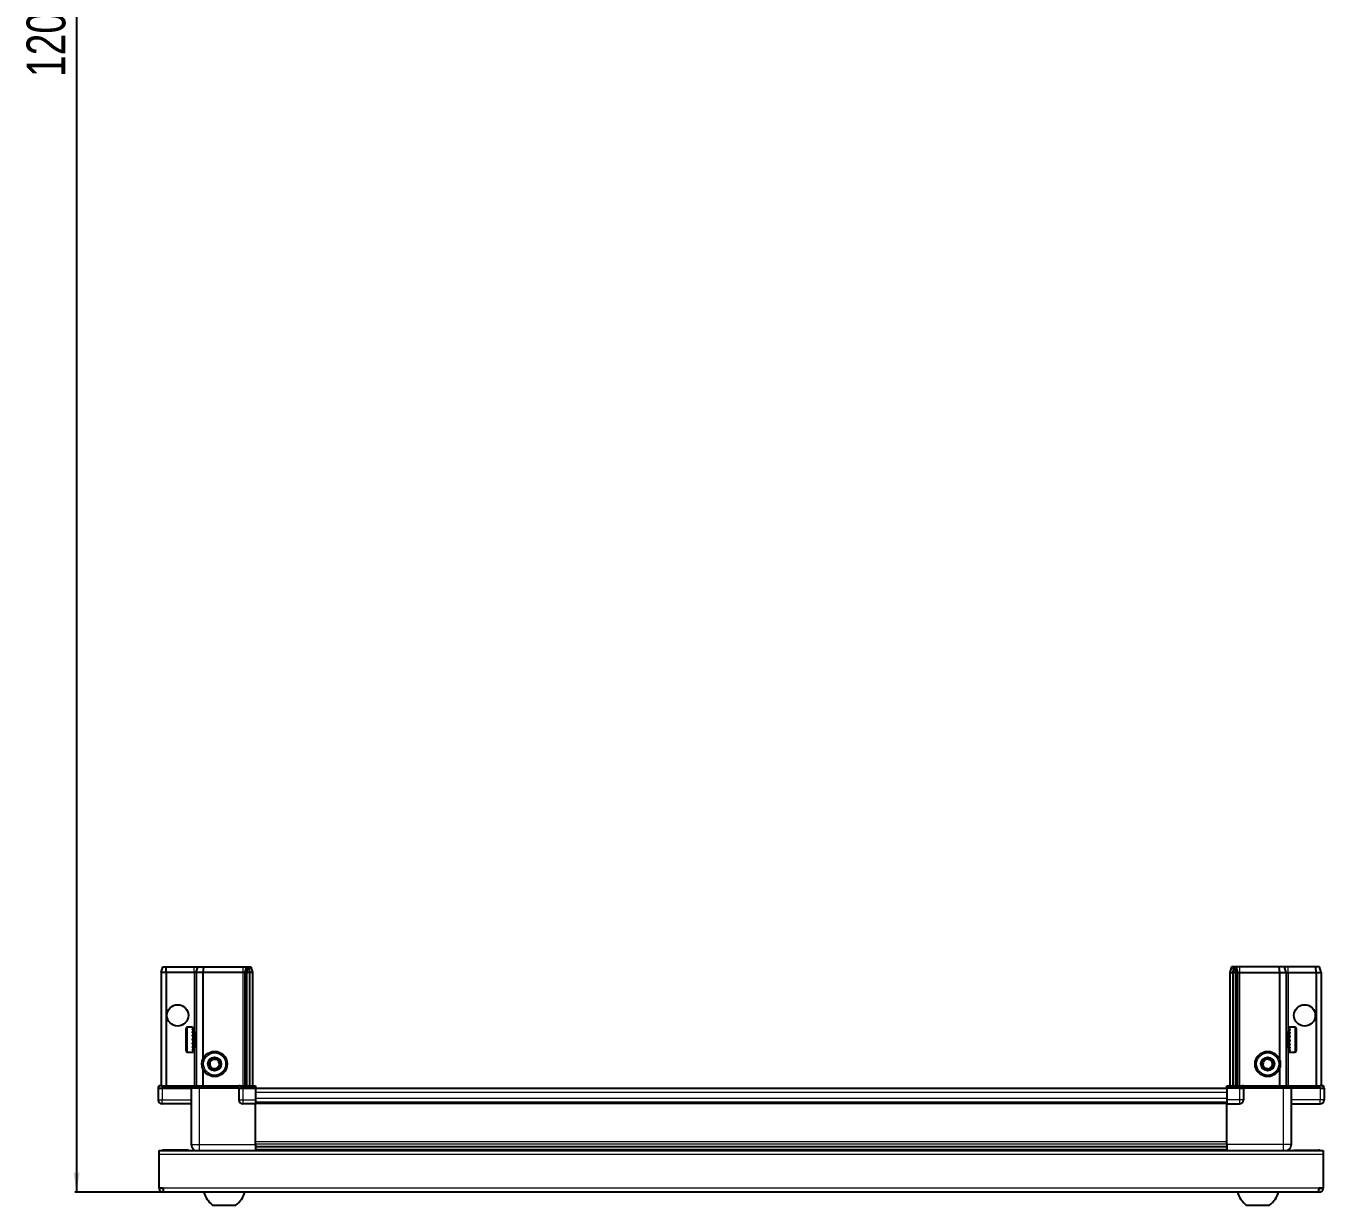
# Model space of a CAD drawing. Header units: millimetres. Extents: x 877 to 3730, y -824 to 1882.
# Drawn here: x 933 to 1601, y -824 to -218 of the extents above; entities that cross this region are included whole.
import ezdxf

# ---------------------------------------------------------------- set-up
doc = ezdxf.new("R2010")
doc.units = ezdxf.units.MM
doc.layers.add('FORMAT', color=7, linetype='Continuous')
doc.styles.add('SLDTEXTSTYLE0', font='TXT', dxfattribs={"width": 0.75})
doc.dimstyles.new('SLDDIMSTYLE0', dxfattribs={"dimtxt": 20, "dimasz": 10, "dimexe": 0, "dimexo": 0.0625, "dimgap": 5, "dimtad": 2, "dimdec": 1, "dimrnd": 1e-09, "dimzin": 12, "dimdsep": 46, "dimtxsty": 'SLDTEXTSTYLE0', "dimsah": 1, "dimcen": 0.09, "dimadec": 0, "dimazin": 3, "dimtfac": 1, "dimtofl": 0, "dimtmove": 0, "dimatfit": 3, "dimfxl": 0, "dimfrac": 2, "dimtolj": 1, "dimtzin": 12, "dimarcsym": 0})

# ---------------------------------------------------------------- blocks, each defined once
blk = doc.blocks.new('_D_10')
at = {"layer": 'FORMAT'}
for p, q in [((1026.03, 389.1), (957.67, 389.1)), ((958.67, 389.1), (958.67, -817.9)), ((1003.26, -817.9), (957.67, -817.9))]:
    blk.add_line(p, q, dxfattribs=at)
for points in [[(958.67, 389.1), (957.13, 379.1), (960.21, 379.1)], [(958.67, -817.9), (960.21, -807.9), (957.13, -807.9)]]:
    blk.add_solid(points, dxfattribs=at)
at = {"layer": 'FORMAT', "insert": (932.89, -243.95), "char_height": 20, "attachment_point": 1, "rotation": 90, "style": 'SLDTEXTSTYLE0'}
blk.add_mtext('1207', dxfattribs=at)

msp = doc.modelspace()

# ---------------------------------------------------------------- linework, layer by layer
at = {"color": 7, "linetype": 'Continuous', "lineweight": 25}
for p, q in [((1002.17, -704.9), (1002.98, -701.9)), ((1002.17, -704.9), (1002.17, -763.2)), ((1004.67, -704.9), (1002.17, -704.9)), ((1002.98, -701.9), (1004.83, -701.9)), ((1004.67, -704.9), (1004.83, -701.9)), ((1004.67, -704.9), (1004.67, -763.2)), ((1019.17, -704.9), (1004.67, -704.9)), ((1004.83, -701.9), (1019.17, -701.9)), ((1019.17, -701.9), (1020.98, -701.9)), ((1020.17, -704.9), (1019.17, -704.9)), ((1020.17, -704.9), (1020.98, -701.9)), ((1023.67, -704.9), (1020.17, -704.9)), ((1020.17, -704.9), (1020.17, -763.2)), ((1020.98, -701.9), (1024.01, -701.9)), ((1024.01, -701.9), (1023.67, -704.9)), ((1023.67, -704.9), (1023.67, -749.4)), ((1044.17, -704.9), (1023.67, -704.9)), ((1024.01, -701.9), (1044.17, -701.9)), ((1044.17, -701.9), (1045.98, -701.9)), ((1045.17, -704.9), (1044.17, -704.9)), ((1045.98, -701.9), (1045.17, -704.9)), ((1045.17, -704.9), (1045.17, -763.2)), ((1046.17, -704.9), (1045.17, -704.9)), ((1045.98, -701.9), (1046.72, -701.9)), ((1046.72, -701.9), (1046.17, -704.9)), ((1046.17, -704.9), (1046.17, -763.2)), ((1047.67, -704.9), (1046.17, -704.9)), ((1046.72, -701.9), (1047.22, -701.9)), ((1047.22, -701.9), (1048.37, -701.9)), ((1047.22, -701.9), (1047.67, -704.9)), ((1049.17, -704.9), (1047.67, -704.9)), ((1047.67, -704.9), (1047.67, -763.2)), ((1048.37, -701.9), (1049.17, -704.9)), ((1049.17, -704.9), (1049.17, -763.2)), ((1552.98, -701.9), (1552.17, -704.9)), ((1552.17, -704.9), (1553.67, -704.9)), ((1552.17, -704.9), (1552.17, -763.2)), ((1554.13, -701.9), (1552.98, -701.9)), ((1554.13, -701.9), (1553.67, -704.9)), ((1553.67, -704.9), (1555.17, -704.9)), ((1553.67, -704.9), (1553.67, -763.2)), ((1554.63, -701.9), (1554.13, -701.9)), ((1554.63, -701.9), (1555.17, -704.9)), ((1555.37, -701.9), (1554.63, -701.9)), ((1555.17, -704.9), (1555.17, -763.2)), ((1555.17, -704.9), (1556.17, -704.9)), ((1555.37, -701.9), (1556.17, -704.9)), ((1557.17, -701.9), (1555.37, -701.9)), ((1556.17, -704.9), (1556.17, -763.2)), ((1556.17, -704.9), (1557.17, -704.9)), ((1577.34, -701.9), (1557.17, -701.9)), ((1557.17, -704.9), (1577.67, -704.9)), ((1577.34, -701.9), (1577.67, -704.9)), ((1580.37, -701.9), (1577.34, -701.9)), ((1577.67, -704.9), (1577.67, -749.4)), ((1577.67, -704.9), (1581.17, -704.9)), ((1581.17, -704.9), (1580.37, -701.9)), ((1582.17, -701.9), (1580.37, -701.9)), ((1581.17, -704.9), (1581.17, -763.2)), ((1581.17, -704.9), (1582.17, -704.9)), ((1596.52, -701.9), (1582.17, -701.9)), ((1582.17, -704.9), (1596.67, -704.9)), ((1596.67, -704.9), (1596.52, -701.9)), ((1598.37, -701.9), (1596.52, -701.9)), ((1596.67, -704.9), (1596.67, -763.2)), ((1596.67, -704.9), (1599.17, -704.9)), ((1599.17, -704.9), (1598.37, -701.9)), ((1599.17, -704.9), (1599.17, -763.2)), ((1014.97, -745.09), (1014.97, -733.7)), ((1018.17, -732.9), (1015.77, -732.9)), ((1018.17, -732.9), (1018.17, -732.9)), ((1018.17, -732.9), (1018.67, -732.9)), ((1018.17, -733.09), (1018.67, -733.09)), ((1018.17, -733.09), (1018.17, -733.31)), ((1018.17, -733.31), (1018.67, -733.31)), ((1018.17, -733.88), (1018.67, -733.88)), ((1018.17, -733.88), (1018.17, -734.31)), ((1018.17, -734.31), (1018.67, -734.31)), ((1018.67, -733.09), (1018.67, -732.9)), ((1018.67, -733.31), (1018.67, -733.09)), ((1018.67, -733.88), (1018.67, -733.31)), ((1018.67, -734.31), (1018.67, -733.88)), ((1018.67, -735.22), (1018.67, -734.31)), ((1585.57, -732.9), (1582.67, -732.9)), ((1583.17, -732.9), (1582.67, -732.9)), ((1582.67, -732.9), (1582.67, -732.94)), ((1582.67, -732.94), (1582.67, -733.23)), ((1583.17, -732.94), (1582.67, -732.94)), ((1583.17, -733.23), (1582.67, -733.23)), ((1582.67, -733.23), (1582.67, -733.5)), ((1583.17, -733.5), (1582.67, -733.5)), ((1582.67, -733.5), (1582.67, -734.17)), ((1583.17, -734.17), (1582.67, -734.17)), ((1582.67, -734.17), (1582.67, -734.64)), ((1582.67, -734.64), (1582.67, -735.61)), ((1583.17, -734.64), (1582.67, -734.64)), ((1583.17, -732.94), (1583.17, -732.9)), ((1583.17, -733.5), (1583.17, -733.23)), ((1583.17, -734.64), (1583.17, -734.17)), ((1586.37, -733.7), (1586.37, -745.1)), ((1018.17, -735.22), (1018.67, -735.22)), ((1018.17, -735.22), (1018.17, -735.81)), ((1018.17, -735.81), (1018.67, -735.81)), ((1018.17, -736.96), (1018.67, -736.96)), ((1018.17, -736.96), (1018.17, -737.66)), ((1018.17, -737.66), (1018.67, -737.66)), ((1018.17, -738.94), (1018.67, -738.94)), ((1018.17, -738.94), (1018.17, -739.68)), ((1018.17, -739.09), (1018.67, -739.09)), ((1018.17, -739.59), (1018.67, -739.59)), ((1018.17, -739.68), (1018.67, -739.68)), ((1018.17, -740.97), (1018.67, -740.97)), ((1018.17, -740.97), (1018.17, -741.67)), ((1018.77, -735), (1018.67, -735)), ((1018.67, -735.81), (1018.67, -735.22)), ((1018.67, -736.96), (1018.67, -735.81)), ((1018.67, -737.66), (1018.67, -736.96)), ((1018.67, -738.94), (1018.67, -737.66)), ((1018.67, -739.09), (1018.67, -738.94)), ((1018.67, -739.68), (1018.67, -739.59)), ((1018.67, -740.97), (1018.67, -739.68)), ((1018.67, -741.67), (1018.67, -740.97)), ((1018.77, -743.8), (1018.77, -735)), ((1019.66, -736.09), (1019.17, -735.4)), ((1019.17, -743.39), (1019.17, -735.4)), ((1020.14, -735.4), (1019.66, -736.09)), ((1019.66, -742.7), (1019.66, -736.09)), ((1020.17, -735.4), (1020.14, -735.4)), ((1020.14, -743.39), (1020.14, -735.4)), ((1581.21, -735.4), (1581.17, -735.4)), ((1581.69, -736.09), (1581.21, -735.4)), ((1581.21, -735.4), (1581.21, -743.4)), ((1582.17, -735.4), (1581.69, -736.09)), ((1581.69, -736.09), (1581.69, -742.7)), ((1582.17, -735.4), (1582.17, -743.4)), ((1582.67, -735), (1582.57, -735)), ((1582.57, -735), (1582.57, -743.8)), ((1583.17, -735.61), (1582.67, -735.61)), ((1582.67, -735.61), (1582.67, -736.24)), ((1582.67, -736.24), (1582.67, -737.43)), ((1583.17, -736.24), (1582.67, -736.24)), ((1583.17, -737.43), (1582.67, -737.43)), ((1582.67, -737.43), (1582.67, -738.07)), ((1583.17, -738.07), (1582.67, -738.07)), ((1582.67, -738.15), (1582.67, -739.44)), ((1583.17, -738.15), (1582.67, -738.15)), ((1583.17, -739.44), (1582.67, -739.44)), ((1583.17, -739.93), (1582.67, -739.93)), ((1582.67, -739.93), (1582.67, -740.18)), ((1582.67, -740.18), (1582.67, -741.45)), ((1583.17, -740.18), (1582.67, -740.18)), ((1583.17, -741.45), (1582.67, -741.45)), ((1582.67, -741.45), (1582.67, -742.14)), ((1583.17, -736.24), (1583.17, -735.61)), ((1583.17, -738.15), (1583.17, -737.43)), ((1583.17, -740.18), (1583.17, -739.44)), ((1583.17, -742.14), (1583.17, -741.45)), ((1015.77, -745.9), (1018.17, -745.9)), ((1018.17, -741.67), (1018.67, -741.67)), ((1018.17, -742.84), (1018.67, -742.84)), ((1018.17, -742.84), (1018.17, -743.44)), ((1018.17, -743.44), (1018.67, -743.44)), ((1018.17, -744.37), (1018.67, -744.37)), ((1018.17, -744.37), (1018.17, -744.82)), ((1018.17, -744.82), (1018.67, -744.82)), ((1018.17, -745.42), (1018.67, -745.42)), ((1018.17, -745.42), (1018.17, -745.66)), ((1018.17, -745.66), (1018.67, -745.66)), ((1018.17, -745.88), (1018.67, -745.88)), ((1018.17, -745.88), (1018.17, -745.9)), ((1018.17, -745.89), (1018.67, -745.89)), ((1018.67, -742.84), (1018.67, -741.67)), ((1018.67, -743.44), (1018.67, -742.84)), ((1018.67, -744.37), (1018.67, -743.44)), ((1018.67, -743.8), (1018.77, -743.8)), ((1018.67, -744.82), (1018.67, -744.37)), ((1018.67, -745.42), (1018.67, -744.82)), ((1018.67, -745.66), (1018.67, -745.42)), ((1018.67, -745.88), (1018.67, -745.66)), ((1018.67, -745.89), (1018.67, -745.88)), ((1019.17, -743.4), (1019.66, -742.7)), ((1019.66, -742.7), (1020.14, -743.4)), ((1020.14, -743.4), (1020.17, -743.4)), ((1581.17, -743.4), (1581.21, -743.4)), ((1581.21, -743.4), (1581.69, -742.7)), ((1581.69, -742.7), (1582.17, -743.4)), ((1582.57, -743.8), (1582.67, -743.8)), ((1582.67, -742.14), (1582.67, -743.26)), ((1583.17, -742.14), (1582.67, -742.14)), ((1583.17, -743.26), (1582.67, -743.26)), ((1582.67, -743.26), (1582.67, -743.82)), ((1582.67, -743.82), (1582.67, -744.68)), ((1583.17, -743.82), (1582.67, -743.82)), ((1583.17, -744.68), (1582.67, -744.68)), ((1582.67, -744.68), (1582.67, -745.08)), ((1582.67, -745.08), (1582.67, -745.59)), ((1583.17, -745.08), (1582.67, -745.08)), ((1583.17, -745.59), (1582.67, -745.59)), ((1582.67, -745.59), (1582.67, -745.77)), ((1582.67, -745.77), (1582.67, -745.89)), ((1583.17, -745.77), (1582.67, -745.77)), ((1582.67, -745.9), (1585.57, -745.9)), ((1583.17, -743.82), (1583.17, -743.26)), ((1583.17, -745.08), (1583.17, -744.68)), ((1583.17, -745.77), (1583.17, -745.59)), ((1023.67, -754.4), (1023.67, -763.2)), ((1577.67, -754.4), (1577.67, -763.2)), ((1001.17, -763.2), (1000.67, -764.06)), ((1000.67, -764.4), (1000.67, -764.06)), ((1000.67, -764.4), (1002.67, -764.4)), ((1000.67, -764.4), (1000.67, -770.4)), ((1002.67, -763.2), (1001.17, -763.2)), ((1002.67, -763.2), (1017.47, -763.2)), ((1017.47, -764.4), (1002.67, -764.4)), ((1002.67, -764.4), (1017.47, -764.4)), ((1017.47, -763.2), (1017.67, -763.2)), ((1017.67, -764.4), (1017.47, -764.4)), ((1017.67, -764.4), (1017.67, -763.2)), ((1017.67, -763.2), (1021.67, -763.2)), ((1021.67, -764.4), (1017.67, -764.4)), ((1017.67, -764.4), (1017.67, -793.4)), ((1021.67, -763.2), (1041.97, -763.2)), ((1041.97, -764.4), (1021.67, -764.4)), ((1041.97, -763.2), (1042.17, -763.2)), ((1042.17, -764.4), (1041.97, -764.4)), ((1042.17, -764.4), (1042.17, -763.2)), ((1042.85, -763.2), (1042.17, -763.2)), ((1042.17, -764.4), (1044.17, -764.4)), ((1042.17, -764.4), (1042.17, -770.4)), ((1042.85, -763.2), (1050.67, -763.2)), ((1050.67, -764.06), (1044.17, -764.06)), ((1050.67, -764.4), (1044.17, -764.4)), ((1044.17, -764.4), (1050.67, -764.4)), ((1050.67, -763.2), (1050.67, -764.06)), ((1050.67, -764.06), (1050.67, -764.06)), ((1050.67, -764.4), (1050.67, -764.06)), ((1050.67, -764.4), (1050.67, -764.4)), ((1050.67, -764.4), (1050.67, -770.4)), ((1550.67, -764.55), (1050.67, -764.55)), ((1550.67, -764.06), (1550.67, -763.2)), ((1550.67, -763.2), (1558.5, -763.2)), ((1557.17, -764.06), (1550.67, -764.06)), ((1550.67, -764.4), (1550.67, -764.06)), ((1557.17, -764.4), (1550.67, -764.4)), ((1550.67, -764.4), (1550.67, -770.4)), ((1557.17, -764.4), (1559.17, -764.4)), ((1559.17, -764.4), (1557.17, -764.4)), ((1559.17, -763.2), (1558.5, -763.2)), ((1559.17, -764.4), (1559.17, -763.2)), ((1559.17, -763.2), (1559.37, -763.2)), ((1559.37, -764.4), (1559.17, -764.4)), ((1559.17, -764.4), (1559.17, -770.4)), ((1559.37, -763.2), (1579.67, -763.2)), ((1579.67, -764.4), (1559.37, -764.4)), ((1579.67, -763.2), (1583.67, -763.2)), ((1583.67, -764.4), (1579.67, -764.4)), ((1583.67, -764.4), (1583.67, -763.2)), ((1583.67, -763.2), (1583.87, -763.2)), ((1583.87, -764.4), (1583.67, -764.4)), ((1583.67, -764.4), (1583.67, -793.4)), ((1583.87, -763.2), (1598.67, -763.2)), ((1598.67, -764.4), (1583.87, -764.4)), ((1600.17, -763.2), (1598.67, -763.2)), ((1598.67, -764.4), (1600.67, -764.4)), ((1600.67, -764.06), (1600.17, -763.2)), ((1600.67, -764.06), (1600.17, -763.2)), ((1600.67, -764.4), (1600.67, -764.06)), ((1600.67, -764.4), (1600.67, -764.06)), ((1600.67, -764.4), (1600.67, -764.4)), ((1600.67, -764.4), (1600.67, -770.4)), ((1017.67, -772.4), (1002.67, -772.4)), ((1050.67, -772.4), (1044.17, -772.4)), ((1050.67, -770.4), (1050.67, -772.4)), ((1550.67, -771.75), (1050.67, -771.75)), ((1050.67, -793.4), (1050.67, -772.4)), ((1550.67, -770.4), (1550.67, -772.4)), ((1550.67, -772.4), (1557.17, -772.4)), ((1550.67, -793.4), (1550.67, -772.4)), ((1583.67, -772.4), (1598.67, -772.4)), ((1050.67, -794.42), (1550.67, -794.42)), ((1050.67, -794.45), (1550.67, -794.45)), ((1001.17, -798.5), (1001.17, -796.4)), ((1001.17, -796.4), (1600.17, -796.4)), ((1001.17, -815.8), (1001.17, -798.5)), ((1016.17, -796.3), (1003.27, -796.3)), ((1016.17, -796.3), (1016.17, -796.4)), ((1074.55, -796.25), (1050.67, -796.25)), ((1069.17, -796.4), (1069.17, -796.25)), ((1069.21, -796.4), (1069.21, -796.25)), ((1069.48, -796.4), (1069.48, -796.25)), ((1069.74, -796.4), (1069.74, -796.25)), ((1070.39, -796.4), (1070.39, -796.25)), ((1070.86, -796.4), (1070.86, -796.25)), ((1071.82, -796.4), (1071.82, -796.25)), ((1072.44, -796.4), (1072.44, -796.25)), ((1073.63, -796.4), (1073.63, -796.25)), ((1074.29, -796.4), (1074.29, -796.25)), ((1074.34, -796.4), (1074.34, -796.25)), ((1075.64, -796.25), (1074.55, -796.25)), ((1076.37, -796.25), (1075.64, -796.25)), ((1075.64, -796.4), (1075.64, -796.25)), ((1075.64, -796.25), (1075.64, -796.25)), ((1075.65, -796.4), (1075.65, -796.25)), ((1076.15, -796.4), (1076.15, -796.25)), ((1076.38, -796.25), (1076.37, -796.25)), ((1076.38, -796.4), (1076.38, -796.25)), ((1076.79, -796.25), (1076.38, -796.25)), ((1524.55, -796.25), (1076.79, -796.25)), ((1077.65, -796.4), (1077.65, -796.25)), ((1078.34, -796.4), (1078.34, -796.25)), ((1079.47, -796.4), (1079.47, -796.25)), ((1080.04, -796.4), (1080.04, -796.25)), ((1080.91, -796.4), (1080.91, -796.25)), ((1081.31, -796.4), (1081.31, -796.25)), ((1081.84, -796.4), (1081.84, -796.25)), ((1082.04, -796.4), (1082.04, -796.25)), ((1082.17, -796.4), (1082.17, -796.25)), ((1519.18, -796.4), (1519.18, -796.25)), ((1519.35, -796.4), (1519.35, -796.25)), ((1519.56, -796.4), (1519.56, -796.25)), ((1520.12, -796.4), (1520.12, -796.25)), ((1520.54, -796.4), (1520.54, -796.25)), ((1521.43, -796.4), (1521.43, -796.25)), ((1522.02, -796.4), (1522.02, -796.25)), ((1523.16, -796.4), (1523.16, -796.25)), ((1523.86, -796.4), (1523.86, -796.25)), ((1525.14, -796.25), (1524.55, -796.25)), ((1525.87, -796.25), (1525.14, -796.25)), ((1525.14, -796.4), (1525.14, -796.25)), ((1525.14, -796.25), (1525.14, -796.25)), ((1525.31, -796.4), (1525.31, -796.25)), ((1525.81, -796.4), (1525.81, -796.25)), ((1525.87, -796.4), (1525.87, -796.25)), ((1526.79, -796.25), (1525.87, -796.25)), ((1525.87, -796.25), (1525.87, -796.25)), ((1550.67, -796.25), (1526.79, -796.25)), ((1527.16, -796.4), (1527.16, -796.25)), ((1527.87, -796.4), (1527.87, -796.25)), ((1529.05, -796.4), (1529.05, -796.25)), ((1529.65, -796.4), (1529.65, -796.25)), ((1530.6, -796.4), (1530.6, -796.25)), ((1531.05, -796.4), (1531.05, -796.25)), ((1531.67, -796.4), (1531.67, -796.25)), ((1531.91, -796.4), (1531.91, -796.25)), ((1532.15, -796.4), (1532.15, -796.25)), ((1532.17, -796.4), (1532.17, -796.25)), ((1585.17, -796.3), (1585.17, -796.4)), ((1585.17, -796.3), (1598.07, -796.3)), ((1600.17, -796.4), (1600.17, -798.5)), ((1600.17, -798.5), (1600.17, -815.8)), ((1003.27, -815.8), (1001.17, -815.8)), ((1003.27, -815.8), (1003.27, -817.9)), ((1598.07, -817.9), (1003.27, -817.9)), ((1600.17, -815.8), (1598.07, -815.8)), ((1598.07, -817.9), (1598.07, -815.8)), ((1028.67, -824.5), (1040.67, -824.5)), ((1560.67, -824.5), (1572.67, -824.5))]:
    msp.add_line(p, q, dxfattribs=at)
at = {"color": 8, "linetype": 'Continuous', "lineweight": 18}
for p, q in [((1019.17, -704.9), (1019.17, -701.9)), ((1019.17, -704.9), (1019.17, -735.4)), ((1044.17, -701.9), (1044.17, -704.9)), ((1044.17, -704.9), (1044.17, -763.2)), ((1557.17, -701.9), (1557.17, -704.9)), ((1557.17, -704.9), (1557.17, -763.2)), ((1582.17, -704.9), (1582.17, -701.9)), ((1582.17, -704.9), (1582.17, -735.4)), ((1015.77, -745.89), (1015.77, -732.9)), ((1585.57, -732.9), (1585.57, -745.9)), ((1019.17, -743.4), (1019.17, -763.2)), ((1582.17, -743.4), (1582.17, -763.2)), ((1002.67, -764.4), (1002.67, -763.2)), ((1002.67, -764.4), (1002.67, -770.4)), ((1017.47, -764.4), (1017.47, -763.2)), ((1021.67, -764.4), (1021.67, -763.2)), ((1021.67, -764.4), (1021.67, -793.4)), ((1041.97, -764.4), (1041.97, -763.2)), ((1044.17, -764.4), (1044.17, -764.06)), ((1044.17, -764.4), (1044.17, -770.4)), ((1050.67, -764.4), (1050.67, -764.06)), ((1550.67, -766.55), (1050.67, -766.55)), ((1557.17, -764.4), (1557.17, -764.06)), ((1557.17, -764.4), (1557.17, -770.4)), ((1559.37, -763.2), (1559.37, -764.4)), ((1579.67, -764.4), (1579.67, -763.2)), ((1579.67, -764.4), (1579.67, -793.4)), ((1583.87, -763.2), (1583.87, -764.4)), ((1598.67, -764.4), (1598.67, -763.2)), ((1598.67, -764.4), (1598.67, -770.4)), ((1000.67, -770.4), (1002.67, -770.4)), ((1002.67, -770.4), (1017.67, -770.4)), ((1002.67, -772.4), (1002.67, -770.4)), ((1042.17, -770.4), (1044.17, -770.4)), ((1044.17, -770.4), (1050.67, -770.4)), ((1044.17, -770.4), (1044.17, -772.4)), ((1550.67, -769.75), (1050.67, -769.75)), ((1550.67, -772.4), (1050.67, -772.4)), ((1557.17, -770.4), (1550.67, -770.4)), ((1559.17, -770.4), (1557.17, -770.4)), ((1557.17, -770.4), (1557.17, -772.4)), ((1598.67, -770.4), (1583.67, -770.4)), ((1598.67, -772.4), (1598.67, -770.4)), ((1600.67, -770.4), (1598.67, -770.4)), ((1021.67, -793.4), (1050.67, -793.4)), ((1050.67, -791.8), (1550.67, -791.8)), ((1550.67, -793.21), (1050.67, -793.21)), ((1579.67, -793.4), (1550.67, -793.4)), ((1600.17, -798.5), (1001.17, -798.5)), ((1003.27, -796.4), (1003.27, -796.3)), ((1050.67, -795.66), (1550.67, -795.66)), ((1598.07, -796.4), (1598.07, -796.3)), ((1598.07, -815.8), (1003.27, -815.8))]:
    msp.add_line(p, q, dxfattribs=at)
at = {"color": 7, "linetype": 'Continuous', "lineweight": 25, "flags": 128}
for points in [[(1003.27, -796.3), (1002.86, -796.34), (1002.63, -796.4)], [(1598.71, -796.4), (1598.48, -796.34), (1598.07, -796.3)]]:
    msp.add_lwpolyline(points, dxfattribs=at)
at = {"color": 7, "linetype": 'Continuous', "lineweight": 25}
for centre, radius in [((1010.67, -726.9), 5.5), ((1590.67, -726.9), 5.5), ((1029.67, -751.9), 6.5), ((1571.67, -751.9), 6.5), ((1029.67, -751.9), 3.46), ((1571.67, -751.9), 3.46)]:
    msp.add_circle(centre, radius, dxfattribs=at)
at = {"color": 8, "linetype": 'Continuous', "lineweight": 18}
for centre in [(1029.67, -751.9), (1571.67, -751.9)]:
    msp.add_circle(centre, 5.7, dxfattribs=at)
at = {"color": 7, "linetype": 'Continuous', "lineweight": 25}
for centre, radius, start, end in [((1015.77, -733.7), 0.8, 90, 180), ((1585.57, -733.7), 0.8, 360, 90), ((1019.17, -735), 0.4, 180, 270), ((1582.17, -735), 0.4, 270, 0), ((1015.77, -745.1), 0.8, 180, 270), ((1019.17, -743.8), 0.4, 90, 180), ((1582.17, -743.8), 0.4, 360, 90), ((1585.57, -745.1), 0.8, 270, 0), ((1029.67, -751.9), 2.5, 147.37605, 207.37605), ((1029.67, -751.9), 2.5, 207.37605, 267.37605), ((1029.67, -751.9), 2.5, 87.37605, 147.37605), ((1029.67, -751.9), 2.5, 267.37605, 327.37605), ((1029.67, -751.9), 2.5, 27.37605, 87.37605), ((1029.67, -751.9), 2.5, 327.37605, 27.37605), ((1571.67, -751.9), 2.5, 134.67671, 194.67671), ((1571.67, -751.9), 2.5, 194.67671, 254.67671), ((1571.67, -751.9), 2.5, 74.67671, 134.67671), ((1571.67, -751.9), 2.5, 254.67671, 314.67671), ((1571.67, -751.9), 2.5, 14.67671, 74.67671), ((1571.67, -751.9), 2.5, 314.67671, 14.67671), ((1002.67, -770.4), 2, 180, 270), ((1044.17, -770.4), 2, 180, 270), ((1557.17, -770.4), 2, 270, 0), ((1598.67, -770.4), 2, 270, 0), ((1003.27, -815.8), 2.1, 180, 270), ((1003.27, -815.8), 0.6, 180, 270), ((1035.7, -814.87), 11.91, 194.70035, 233.8734), ((1033.65, -814.87), 11.91, 306.1266, 345.29965), ((1567.7, -814.87), 11.91, 194.70035, 233.8734), ((1565.65, -814.87), 11.91, 306.1266, 345.29965), ((1598.07, -815.8), 2.1, 270, 0), ((1598.07, -815.8), 0.6, 270, 0)]:
    msp.add_arc(centre, radius, start, end, dxfattribs=at)
for centre, start_param, end_param in [((1044.17, -760.6), 2.418858, 3.141593), ((1557.17, -760.6), 3.141593, 3.864327)]:
    msp.add_ellipse(centre, major_axis=(0, 3.46), ratio=0.57735, start_param=start_param, end_param=end_param, dxfattribs=at)
for points, knots in [([(1026.79, -751.76), (1027.07, -751.33), (1027.59, -750.52), (1028.1, -749.71), (1028.34, -749.33)], [0, 0, 0, 0, 0.534686, 1, 1, 1, 1]), ([(1028.12, -754.33), (1028.06, -754.22), (1027.78, -753.68), (1027.33, -752.8), (1026.95, -752.07), (1026.79, -751.76)], [0, 0, 0, 0, 0.133125, 0.637099, 1, 1, 1, 1]), ([(1031, -754.46), (1030.48, -754.44), (1029.52, -754.39), (1028.56, -754.35), (1028.12, -754.33)], [0, 0, 0, 0, 0.534686, 1, 1, 1, 1]), ([(1028.34, -749.33), (1028.86, -749.36), (1029.82, -749.4), (1030.78, -749.44), (1031.23, -749.46)], [0, 0, 0, 0, 0.534686, 1, 1, 1, 1]), ([(1032.56, -752.03), (1032.28, -752.46), (1031.76, -753.27), (1031.24, -754.08), (1031, -754.46)], [0, 0, 0, 0, 0.534686, 1, 1, 1, 1]), ([(1031.23, -749.46), (1031.39, -749.77), (1031.77, -750.5), (1032.22, -751.38), (1032.5, -751.92), (1032.56, -752.03)], [0, 0, 0, 0, 0.362901, 0.866875, 1, 1, 1, 1]), ([(1568.89, -751.13), (1569.25, -750.77), (1569.94, -750.09), (1570.62, -749.42), (1570.94, -749.1)], [0, 0, 0, 0, 0.534686, 1, 1, 1, 1]), ([(1569.62, -753.92), (1569.53, -753.59), (1569.32, -752.8), (1569.07, -751.83), (1568.92, -751.25), (1568.89, -751.13)], [0, 0, 0, 0, 0.3629006, 0.8668753, 1, 1, 1, 1]), ([(1572.4, -754.69), (1571.91, -754.55), (1570.98, -754.3), (1570.05, -754.04), (1569.62, -753.92)], [0, 0, 0, 0, 0.534686, 1, 1, 1, 1]), ([(1570.94, -749.1), (1571.44, -749.24), (1572.37, -749.49), (1573.29, -749.75), (1573.73, -749.87)], [0, 0, 0, 0, 0.5346859, 1, 1, 1, 1]), ([(1574.46, -752.66), (1574.09, -753.02), (1573.4, -753.7), (1572.72, -754.37), (1572.4, -754.69)], [0, 0, 0, 0, 0.534686, 1, 1, 1, 1]), ([(1573.73, -749.87), (1573.76, -749.99), (1573.91, -750.57), (1574.16, -751.53), (1574.37, -752.32), (1574.46, -752.66)], [0, 0, 0, 0, 0.133125, 0.637099, 1, 1, 1, 1]), ([(1017.67, -793.4), (1017.72, -793.84), (1017.79, -794.51), (1018.23, -795.33), (1018.68, -795.88), (1019.09, -796.24), (1019.35, -796.37), (1019.39, -796.4)], [0, 0, 0, 0, 0.363018, 0.558438, 0.758004, 0.95757, 1, 1, 1, 1]), ([(1050.67, -793.4), (1050.67, -793.79), (1050.67, -794.58), (1050.67, -795.6), (1050.67, -796.23), (1050.67, -796.38), (1050.67, -796.4)], [0, 0, 0, 0, 0.32552, 0.65104, 0.97656, 1, 1, 1, 1]), ([(1550.67, -793.4), (1550.67, -793.79), (1550.67, -794.58), (1550.67, -795.6), (1550.67, -796.23), (1550.67, -796.38), (1550.67, -796.4)], [0, 0, 0, 0, 0.32552, 0.65104, 0.97656, 1, 1, 1, 1]), ([(1583.67, -793.4), (1583.63, -793.84), (1583.55, -794.51), (1583.12, -795.33), (1582.66, -795.88), (1582.26, -796.24), (1582, -796.37), (1581.95, -796.4)], [0, 0, 0, 0, 0.363018, 0.558438, 0.758004, 0.95757, 1, 1, 1, 1])]:
    msp.add_open_spline(points, degree=3, knots=knots, dxfattribs=at)
at = {"color": 8, "linetype": 'Continuous', "lineweight": 18}
for points in [[(1017.67, -793.4), (1017.73, -793.4), (1017.85, -793.4), (1018.78, -793.4), (1020.1, -793.4), (1021.15, -793.4), (1021.67, -793.4)], [(1583.67, -793.4), (1583.61, -793.4), (1583.49, -793.4), (1582.57, -793.4), (1581.24, -793.4), (1580.2, -793.4), (1579.67, -793.4)]]:
    msp.add_open_spline(points, degree=3, dxfattribs=at)
for points in [[(1021.67, -793.4), (1021.67, -793.84), (1021.67, -794.51), (1021.67, -795.33), (1021.67, -795.88), (1021.67, -796.24), (1021.67, -796.37), (1021.67, -796.4)], [(1579.67, -793.4), (1579.67, -793.84), (1579.67, -794.51), (1579.67, -795.33), (1579.67, -795.88), (1579.67, -796.24), (1579.67, -796.37), (1579.67, -796.4)]]:
    msp.add_open_spline(points, degree=3, knots=[0, 0, 0, 0, 0.363018, 0.558438, 0.758004, 0.95757, 1, 1, 1, 1], dxfattribs=at)

# ---------------------------------------------------------------- dimensions: what is measured, and where the dimension line sits
at = {"layer": 'FORMAT'}
dim = msp.add_linear_dim(base=(958.67, -817.9), p1=(1026.04, 389.1), p2=(1003.27, -817.9), angle=90, dimstyle='SLDDIMSTYLE0', dxfattribs=at)
dim.commit()
dim.dimension.update_dxf_attribs({"geometry": '_D_10', "text_midpoint": (958.67, -214.4), "dimtype": 160})

doc.saveas('drawing.dxf')
